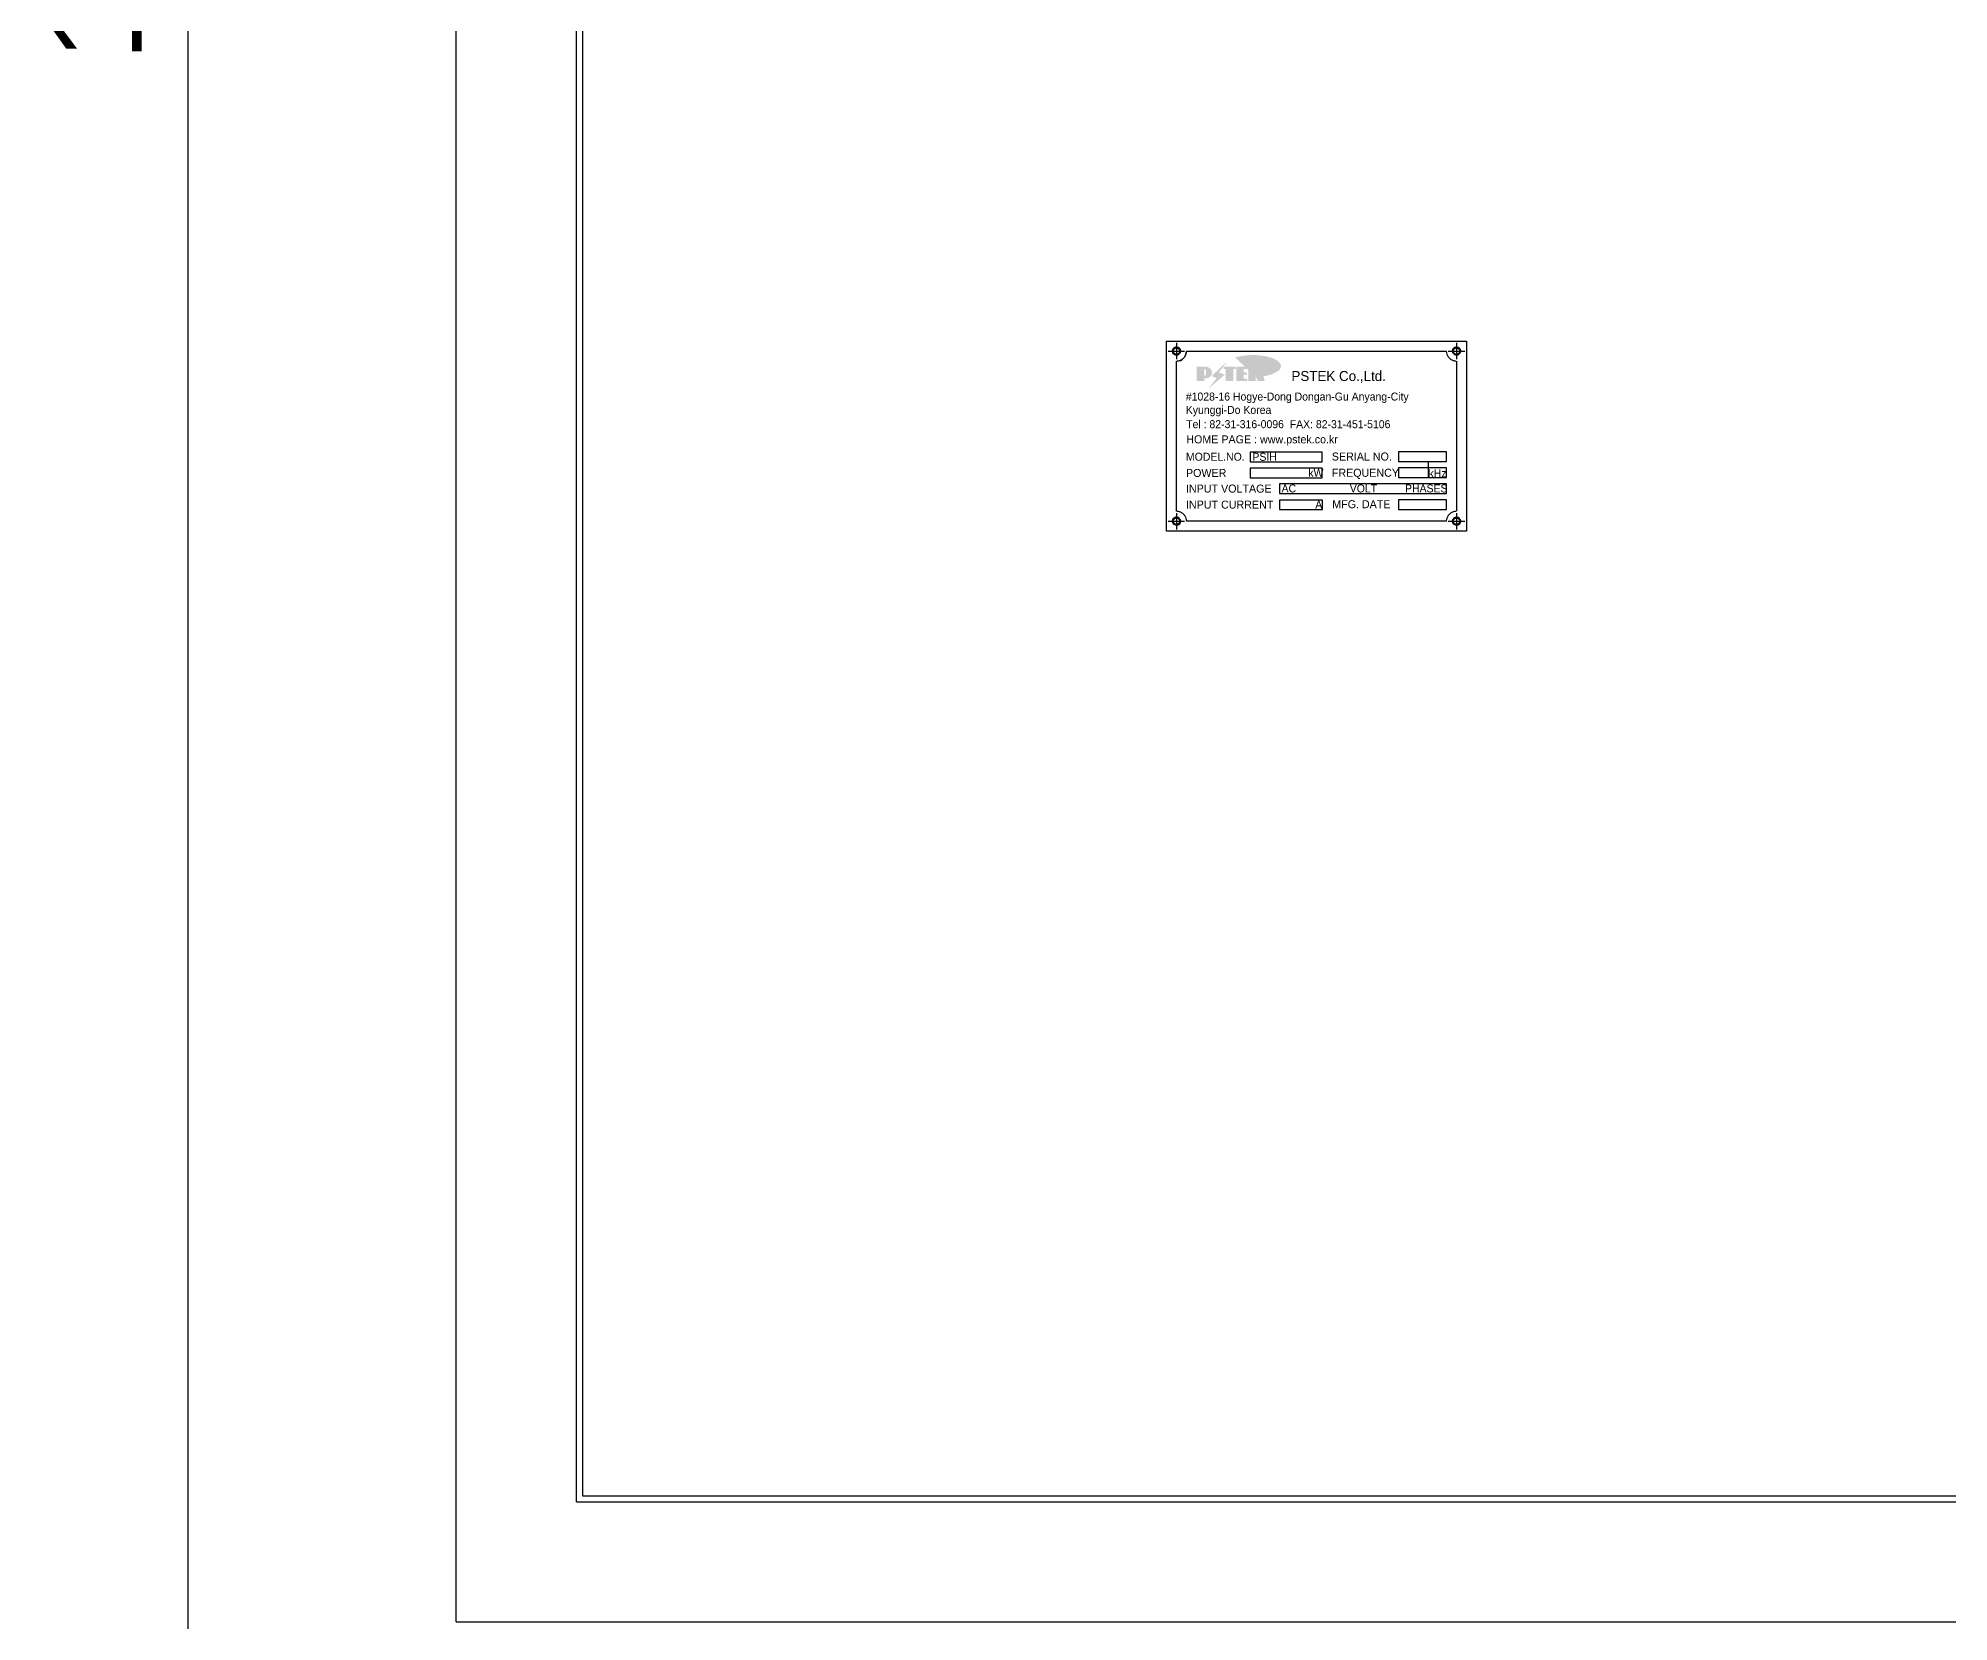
# Model space of a CAD drawing. Header units: inches. Extents: x 0 to 18221, y 0 to 6752.
# Drawn here: x 3535 to 4490, y 1378 to 2170 of the extents above; entities that cross this region are included whole.
import ezdxf

# ---------------------------------------------------------------- set-up
doc = ezdxf.new("R2010")
doc.units = ezdxf.units.IN
doc.header["$MEASUREMENT"] = 0
doc.linetypes.add('CENTER', pattern=[2, 1.25, -0.25, 0.25, -0.25])
doc.layers.add('CENTER', color=1, linetype='CENTER')
doc.layers.add('line', color=3, linetype='Continuous')
doc.styles.add('HAN', font='')
doc.styles.add('ROMANT', font='romant')
doc.styles.get("Standard").update_dxf_attribs({"font": 'arial.ttf'})
doc.styles.get('HAN').set_extended_font_data('GulimChe')
doc.dimstyles.new('PS-15', dxfattribs={"dimscale": 15, "dimtxt": 3, "dimasz": 2, "dimexe": 2, "dimexo": 2.5, "dimgap": 1.5, "dimtad": 1, "dimtoh": 1, "dimrnd": 0.05, "dimzin": 12, "dimdsep": 46, "dimtxsty": 'Standard', "dimcen": 0, "dimclrt": 2, "dimazin": 3, "dimtfac": 1, "dimtofl": 0, "dimtmove": 0, "dimatfit": 3, "dimfxl": 0.18, "dimtolj": 1, "dimtzin": 0, "dimarcsym": 0})

# ---------------------------------------------------------------- blocks, each defined once
blk = doc.blocks.new('asdfasdfagf')
at = {"layer": 'line'}
h = blk.add_hatch(color=250, dxfattribs=at)
h.paths.add_polyline_path([(15216.71, 3473.51), (15216.89, 3473.51, -0.129793), (15217.35, 3473.39, 0.221832), (15216.64, 3473.72), (15216.46, 3473.72), (15216.46, 3470.01), (15216.64, 3470.01, 0.02048), (15216.71, 3470.02)], flags=17)
h.paths.add_polyline_path([(15216.71, 3468.83), (15217.8, 3468.83, 0.72362), (15219.46, 3473.89, -0.679777), (15217.54, 3469.04), (15216.46, 3469.04), (15216.46, 3467.65), (15213.22, 3467.65), (15213.22, 3467.44), (15216.71, 3467.44)])
h.paths.add_polyline_path([(15222.91, 3468.86), (15218.99, 3463.92), (15219.47, 3464.32), (15223.15, 3468.97), (15220.73, 3470.1), (15227.58, 3476.6), (15227.93, 3477.05), (15220.48, 3469.98)])
h.paths.add_polyline_path([(15226.68, 3473.72), (15226.68, 3473.51), (15227.51, 3473.51), (15227.51, 3473.72)], flags=17)
h.paths.add_polyline_path([(15231.32, 3473.51), (15232.4, 3473.51), (15232.4, 3474.44), (15232.15, 3474.44), (15232.15, 3473.72), (15231.07, 3473.72), (15231.07, 3467.65), (15227.76, 3467.65), (15227.76, 3467.44), (15231.32, 3467.44)])
h.paths.add_polyline_path([(15238.07, 3471.59), (15237.82, 3471.59), (15237.82, 3470.81), (15236.23, 3470.81), (15236.23, 3468.58), (15236.49, 3468.58), (15236.49, 3470.6), (15238.07, 3470.6)])
h.paths.add_polyline_path([(15238.26, 3468.37), (15238, 3468.37), (15238, 3467.65), (15232.99, 3467.65), (15232.99, 3467.44), (15238.26, 3467.44)])
h.paths.add_polyline_path([(15238.07, 3474.44), (15237.82, 3474.44), (15237.82, 3473.72), (15236.23, 3473.72), (15236.23, 3471.8), (15236.49, 3471.8), (15236.49, 3473.51), (15238.07, 3473.51)])
h.paths.add_polyline_path([(15242.49, 3474.44), (15242.24, 3474.44), (15242.24, 3472.85), (15242.49, 3473.02)])
h.paths.add_polyline_path([(15242.49, 3469.91), (15242.24, 3470.63), (15242.24, 3467.65), (15238.97, 3467.65), (15238.97, 3467.44), (15242.49, 3467.44)])
h.paths.add_polyline_path([(15246.91, 3474.44), (15246.4, 3474.44), (15244.97, 3473.29), (15246.73, 3467.65), (15243.47, 3467.65), (15243.54, 3467.44), (15246.98, 3467.44), (15245.22, 3473.08)])
blk.add_hatch(color=5, dxfattribs=at).paths.add_polyline_path([(15226.99, 3470.61), (15224.01, 3471.79), (15228.17, 3477.16), (15220.73, 3470.1), (15223.15, 3468.97), (15219.24, 3464.03)])
h = blk.add_hatch(color=140, dxfattribs=at)
edge = h.paths.add_edge_path()
edge.add_ellipse((15241.11, 3474.94), major_axis=(-13.99, 0), ratio=0.39426, start_angle=111.51268, end_angle=334.46902)
edge.add_ellipse((15239.45, 3474.51), major_axis=(-12.96, 0), ratio=0.40699, start_angle=121.30662, end_angle=327.74369, ccw=False)
edge.add_line((15246.18, 3470), (15246.24, 3469.81))
h = blk.add_hatch(color=1, dxfattribs=at)
h.paths.add_polyline_path([(15216.46, 3469.04), (15217.54, 3469.04, 1), (15217.54, 3474.65), (15212.96, 3474.65), (15212.96, 3467.65), (15216.46, 3467.65)])
h.paths.add_polyline_path([(15216.46, 3470.01), (15216.46, 3473.72), (15216.64, 3473.72, -0.414214), (15217.57, 3472.8), (15217.57, 3470.94, -0.414214), (15216.64, 3470.01)], flags=16)
h.paths.add_polyline_path([(15231.07, 3473.72), (15232.15, 3473.72), (15232.15, 3474.65), (15226.43, 3474.65), (15226.43, 3473.72), (15227.51, 3473.72), (15227.51, 3467.65), (15231.07, 3467.65)])
h.paths.add_polyline_path([(15236.23, 3470.81), (15237.82, 3470.81), (15237.82, 3471.8), (15236.23, 3471.8), (15236.23, 3473.72), (15237.82, 3473.72), (15237.82, 3474.65), (15232.74, 3474.65), (15232.74, 3467.65), (15238, 3467.65), (15238, 3468.58), (15236.23, 3468.58)])
h.paths.add_polyline_path([(15242.24, 3470.63), (15243.29, 3467.65), (15246.73, 3467.65), (15244.97, 3473.29), (15246.66, 3474.65), (15245.05, 3474.65), (15242.24, 3472.85), (15242.24, 3474.65), (15238.72, 3474.65), (15238.72, 3467.65), (15242.24, 3467.65)])
at = {"linetype": 'CENTER'}
for p, q in [((15200.44, 3482.41), (15205.21, 3482.41)), ((15202.83, 3484.8), (15202.83, 3480.02)), ((15340.44, 3482.41), (15345.21, 3482.41)), ((15342.83, 3484.8), (15342.83, 3480.02)), ((15200.44, 3397.41), (15205.21, 3397.41)), ((15202.83, 3399.8), (15202.83, 3395.02)), ((15340.44, 3397.41), (15345.21, 3397.41)), ((15342.83, 3399.8), (15342.83, 3395.02))]:
    blk.add_line(p, q, dxfattribs=at)
blk.add_line((15328.84, 3419.27), (15328.84, 3426.7))
for points in [[(15197.83, 3487.41), (15347.83, 3487.41), (15347.83, 3392.41), (15197.83, 3392.41)], [(15239.65, 3427.09), (15275.75, 3427.09), (15275.75, 3431.89), (15239.65, 3431.89)], [(15313.83, 3427.27), (15337.83, 3427.27), (15337.83, 3432.07), (15313.83, 3432.07)], [(15239.65, 3419.09), (15275.75, 3419.09), (15275.75, 3423.89), (15239.65, 3423.89)], [(15313.83, 3419.27), (15337.83, 3419.27), (15337.83, 3424.07), (15313.83, 3424.07)], [(15254.31, 3411.27), (15337.81, 3411.27), (15337.81, 3416.07), (15254.31, 3416.07)], [(15254.31, 3403.21), (15275.76, 3403.21), (15275.76, 3408.01), (15254.31, 3408.01)], [(15313.91, 3403.27), (15337.91, 3403.27), (15337.91, 3408.07), (15313.91, 3408.07)]]:
    blk.add_lwpolyline(points, close=True)
at = {"const_width": 0.6}
for points in [[(15202.83, 3477.41, 0.414214), (15207.83, 3482.41)], [(15342.83, 3477.41, -0.414214), (15337.83, 3482.41)], [(15202.83, 3402.41, -0.414214), (15207.83, 3397.41)], [(15342.83, 3402.41, 0.414214), (15337.83, 3397.41)]]:
    blk.add_lwpolyline(points, format="xyb", dxfattribs=at)
for points in [[(15202.83, 3402.41), (15202.83, 3477.41)], [(15207.83, 3482.41), (15337.83, 3482.41)], [(15342.83, 3477.41), (15342.83, 3402.41)], [(15337.83, 3397.41), (15207.83, 3397.41)]]:
    blk.add_lwpolyline(points, dxfattribs=at)
for points in [[(15202.83, 3402.41), (15202.83, 3477.41)], [(15207.83, 3482.41), (15337.83, 3482.41)], [(15342.83, 3477.41), (15342.83, 3402.41)], [(15337.83, 3397.41), (15207.83, 3397.41)]]:
    blk.add_lwpolyline(points)
for centre in [(15202.83, 3482.41), (15342.83, 3482.41), (15202.83, 3397.41), (15342.83, 3397.41)]:
    blk.add_circle(centre, 2)
blk.add_arc((15202.83, 3482.41), 5, 270, 0)
at = {"attachment_point": 1}
for s, insert, char_height, width, style in [('{\\fﾱﾼﾸﾲ|b0|i0|c129|p49;PSTEK Co.,Ltd.}', (15260.33, 3472.47), 5, 144.56, 'HAN'), ('{\\fGulim|b0|i0|c129|p49;#1028-16 Hogye-Dong Dongan-Gu Anyang-City \\PKyunggi-Do Korea}', (15207.51, 3461.7), 4, 180.7, 'HAN'), ('{\\fGulim|b0|i0|c129|p49;Tel : 82-31-316-0096  FAX: 82-31-451-5106}', (15207.69, 3447.9), 4, 144.56, 'ROMANT'), ('{\\fﾱﾼﾸﾲ|b0|i0|c129|p49;HOME PAGE : www.pstek.co.kr }', (15207.75, 3440.33), 4, 144.56, 'ROMANT'), ('{\\fGulim|b0|i0|c129|p49;MODEL.NO.}', (15207.59, 3431.64), 4, 144.56, 'HAN'), ('{\\fGulim|b0|i0|c129|p49;PSIH}', (15240.81, 3431.59), 4, 144.56, 'ROMANT'), ('{\\fﾱﾼﾸﾲ|b0|i0|c129|p49;SERIAL NO.}', (15280.51, 3431.74), 4, 144.56, 'ROMANT'), ('{\\fﾱﾼﾸﾲ|b0|i0|c129|p49;POWER}', (15207.59, 3423.53), 4, 144.56, 'ROMANT'), ('{\\fGulim|b0|i0|c129|p49;kW}', (15268.77, 3423.61), 4, 144.56, 'ROMANT'), ('{\\fﾱﾼﾸﾲ|b0|i0|c129|p49;FREQUENCY}', (15280.51, 3423.62), 4, 144.56, 'ROMANT'), ('{\\fGulim|b0|i0|c129|p49;kHz}', (15328.84, 3423.37), 4, 144.56, 'ROMANT'), ('{\\fﾱﾼﾸﾲ|b0|i0|c129|p49;INPUT VOLTAGE}', (15207.59, 3415.72), 4, 144.56, 'ROMANT'), ('{\\fGulim|b0|i0|c129|p49;AC}', (15255.38, 3415.79), 4, 144.56, 'ROMANT'), ('{\\fGulim|b0|i0|c129|p49;VOLT}', (15289.48, 3415.79), 4, 144.56, 'ROMANT'), ('{\\fGulim|b0|i0|c129|p49;PHASES}', (15317.11, 3415.79), 4, 126.9885, 'ROMANT'), ('{\\fﾱﾼﾸﾲ|b0|i0|c129|p49;INPUT CURRENT}', (15207.59, 3407.7), 4, 144.56, 'ROMANT'), ('{\\fGulim|b0|i0|c129|p49;A}', (15272.21, 3407.72), 4, 144.56, 'ROMANT'), ('{\\fﾱﾼﾸﾲ|b0|i0|c129|p49;MFG. DATE}', (15280.7, 3407.9), 4, 144.56, 'ROMANT')]:
    blk.add_mtext(s, dxfattribs=dict(at, insert=insert, char_height=char_height, width=width, style=style))
blk = doc.blocks.new('*D39')
at = {"color": 0, "lineweight": -2, "transparency": 16777216}
for p, q in [((3706.83, 3178.24), (3580.32, 3178.24)), ((3610.32, 1308.24), (3610.32, 3148.24)), ((3706.83, 1278.24), (3580.32, 1278.24))]:
    blk.add_line(p, q, dxfattribs=at)
at = {"color": 0, "transparency": 16777216}
for points in [[(3605.32, 3148.24), (3615.32, 3148.24), (3610.32, 3178.24)], [(3605.32, 1308.24), (3615.32, 1308.24), (3610.32, 1278.24)]]:
    blk.add_solid(points, dxfattribs=at)
at = {"layer": 'DEFPOINTS', "color": 0, "transparency": 16777216}
for p in [(3610.32, 3178.24), (3744.33, 3178.24), (3744.33, 1278.24)]:
    blk.add_point(p, dxfattribs=at)
at = {"color": 2, "transparency": 16777216, "insert": (3564.84, 2228.24), "char_height": 45, "attachment_point": 5, "rotation": 90}
blk.add_mtext('\\A1;1900', dxfattribs=at)

msp = doc.modelspace()

# ---------------------------------------------------------------- linework, layer by layer
at = {"color": 3}
for p, q in [((3744.3305, 1378.2441, 0.0102), (3744.3305, 3178.2441, 0.0102)), ((3744.3305, 1378.2441, 0.0102), (3744.3305, 3178.2441, 0.0102)), ((3804.3305, 1438.2441, 0.0102), (3804.3305, 3118.2441, 0.0102)), ((3804.3305, 1438.2441, 0.0102), (3804.3305, 3118.2441, 0.0102)), ((3804.3305, 1438.2441, 0.0102), (5104.3305, 1438.2441, 0.0102)), ((3804.3305, 1438.2441, 0.0102), (5204.3305, 1438.2441, 0.0102)), ((3744.3305, 1378.2441, 0.0102), (5164.3305, 1378.2441, 0.0102)), ((3744.3305, 1378.2441, 0.0102), (5264.3305, 1378.2441, 0.0102))]:
    msp.add_line(p, q, dxfattribs=at)
at = {"color": 3, "elevation": 0.0102}
msp.add_lwpolyline([(3807.3305, 3115.2441), (3807.3305, 1441.2441), (4603.3305, 1441.2441), (4603.3305, 3115.2441)], close=True, dxfattribs=at)
at = {"color": 3}
for centre in [(4104.3305, 2013.2441, 0.0102), (4244.3305, 2013.2441, 0.0102), (4104.3305, 1928.2441, 0.0102), (4244.3305, 1928.2441, 0.0102)]:
    msp.add_circle(centre, 1.6, dxfattribs=at)
for centre in [(4104.3305, 2013.2441, 0.0102), (4244.3305, 2013.2441, 0.0102), (4104.3305, 1928.2441, 0.0102), (4244.3305, 1928.2441, 0.0102)]:
    msp.add_arc(centre, 2, 259.3538117, 193.7158033)
at = {"layer": 'CENTER', "linetype": 'CENTER', "ltscale": 3}
for p, q in [((4104.3305, 2017.3457, 0.0102), (4104.3305, 2009.1425, 0.0102)), ((4244.3305, 2017.3457, 0.0102), (4244.3305, 2009.1425, 0.0102)), ((4100.2289, 2013.2441, 0.0102), (4108.4321, 2013.2441, 0.0102)), ((4240.2289, 2013.2441, 0.0102), (4248.4321, 2013.2441, 0.0102)), ((4104.3305, 1932.3457, 0.0102), (4104.3305, 1924.1425, 0.0102)), ((4244.3305, 1932.3457, 0.0102), (4244.3305, 1924.1425, 0.0102)), ((4100.2289, 1928.2441, 0.0102), (4108.4321, 1928.2441, 0.0102)), ((4240.2289, 1928.2441, 0.0102), (4248.4321, 1928.2441, 0.0102))]:
    msp.add_line(p, q, dxfattribs=at)

# ---------------------------------------------------------------- block references
msp.add_blockref('asdfasdfagf', (-11098.4948, -1469.1662, 0.0102))

# ---------------------------------------------------------------- dimensions: what is measured, and where the dimension line sits
dim = msp.add_linear_dim(base=(3610.3178, 3178.2441, 0.0102), p1=(3744.3305, 1278.2441, 0.0102), p2=(3744.3305, 3178.2441, 0.0102), angle=90, dimstyle='PS-15')
dim.commit()
dim.dimension.update_dxf_attribs({"geometry": '*D39', "text_midpoint": (3564.842, 2228.2441, 0.0102)})

doc.saveas('drawing.dxf')
